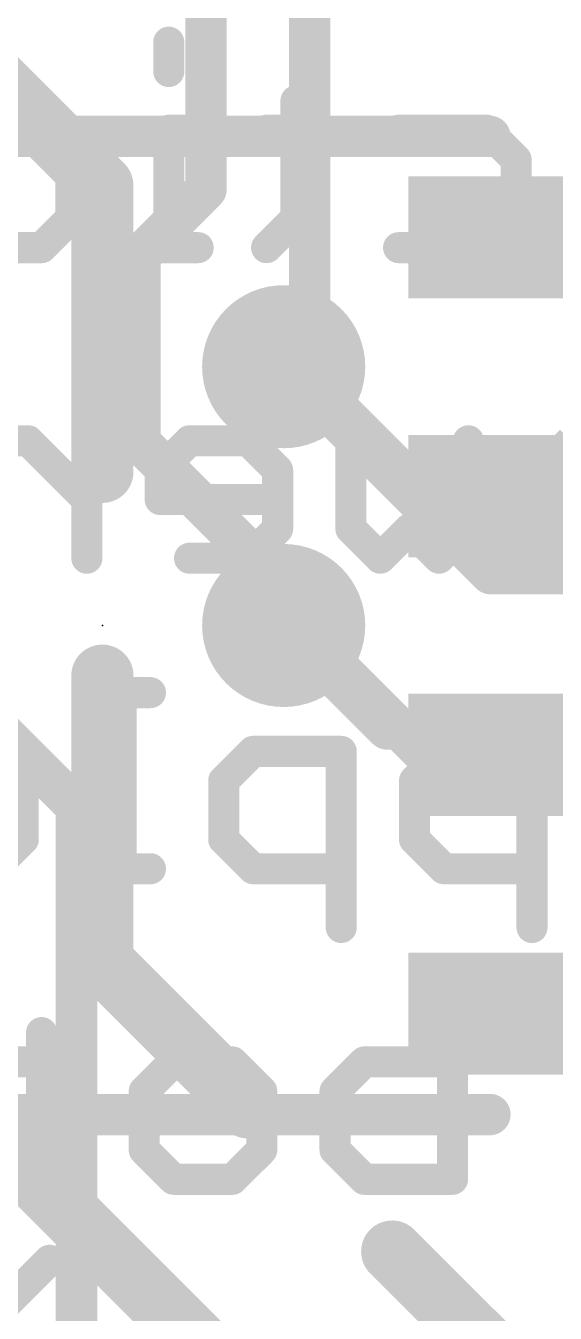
# Model space of a CAD drawing. Extents: x -0.1 to 34.1, y -8.2 to 17.8.
# Drawn here: x 12.32 to 14.92, y 5.51 to 11.83 of the extents above; entities that cross this region are included whole.
import ezdxf

# ---------------------------------------------------------------- set-up
doc = ezdxf.new("R2010")
doc.units = 0
for name, color, linetype in [('1', 12, 'CONTINUOUS'), ('16', 5, 'CONTINUOUS'), ('18', 110, 'CONTINUOUS'), ('21', 40, 'CONTINUOUS'), ('22', 6, 'CONTINUOUS'), ('23', 40, 'CONTINUOUS')]:
    doc.layers.add(name, color=color, linetype=linetype)

# ---------------------------------------------------------------- blocks, each defined once
blk = doc.blocks.new('RECT')
blk.add_solid([(-0.5, -0.5), (0.5, -0.5), (-0.5, 0.5), (0.5, 0.5)])
blk = doc.blocks.new('ROUNDV')
at = {"const_width": 0.5}
blk.add_lwpolyline([(0, -0.25, 1), (0, 0.25, 1), (0, -0.25)], format="xyb", dxfattribs=at)

msp = doc.modelspace()

# ---------------------------------------------------------------- linework, layer by layer
at = {"layer": '1', "const_width": 0.2032}
for points in [[(13.716, 10.287), (13.716, 14.986)], [(13.208, 13.462), (13.208, 11.0298)], [(13.208, 11.0298), (12.8841, 10.706)], [(12.8841, 10.706), (12.8841, 9.7886)], [(13.589, 10.16), (13.716, 10.287)], [(13.649, 10.16), (13.589, 10.16)], [(14.284, 9.525), (13.649, 10.16)], [(13.589, 9.0837), (12.8841, 9.7886)], [(14.284, 9.525), (15.3, 9.525)], [(13.589, 8.89), (13.589, 9.0837)], [(13.649, 8.89), (13.589, 8.89)], [(14.284, 8.255), (13.649, 8.89)], [(12.573, 8.001), (11.811, 8.763)], [(14.284, 8.255), (15.3, 8.255)], [(12.573, 8.001), (12.573, 3.937)]]:
    msp.add_lwpolyline(points, dxfattribs=at)
at = {"layer": '1', "const_width": 0.1016}
for points in [[(13.2439, 10.9939, 1), (13.1721, 11.0657)], [(13.1572, 11.0298, 1), (13.2588, 11.0298)], [(12.935, 10.706, 1), (12.8333, 10.706)], [(12.8482, 10.7419, 1), (12.9201, 10.67)], [(13.7519, 10.2511, 1), (13.6801, 10.3229)], [(13.6652, 10.287, 1), (13.7668, 10.287)], [(13.589, 10.2108, 1), (13.589, 10.1092)], [(13.5531, 10.1959, 1), (13.6249, 10.1241)], [(13.6849, 10.1959, 1), (13.6131, 10.1241)], [(13.649, 10.1092, 1), (13.649, 10.2108)], [(12.9201, 9.8245, 1), (12.8482, 9.7527)], [(12.8333, 9.7886, 1), (12.935, 9.7886)], [(14.284, 9.5758, 1), (14.284, 9.4742)], [(14.2481, 9.4891, 1), (14.3199, 9.5609)], [(13.6398, 9.0837, 1), (13.5382, 9.0837)], [(13.5531, 9.0478, 1), (13.6249, 9.1197)], [(13.589, 8.9408, 1), (13.589, 8.8392)], [(13.6849, 8.9259, 1), (13.6131, 8.8541)], [(13.649, 8.8392, 1), (13.649, 8.9408)], [(13.5382, 8.89, 1), (13.6398, 8.89)], [(14.284, 8.3058, 1), (14.284, 8.2042)], [(14.2481, 8.2191, 1), (14.3199, 8.2909)], [(12.6238, 8.001, 1), (12.5222, 8.001)], [(12.5371, 7.9651, 1), (12.6089, 8.0369)]]:
    msp.add_lwpolyline(points, format="xyb", dxfattribs=at)
at = {"layer": '16'}
for points, const_width in [([(14.605, 9.144), (13.589, 10.16)], 0.2032), ([(21.844, 9.144), (14.605, 9.144)], 0.2032), ([(14.097, 8.382), (13.589, 8.89)], 0.2032), ([(22.098, 8.382), (14.097, 8.382)], 0.2032), ([(12.192, 6.35), (7.747, 6.35)], 0.3048), ([(16.002, 2.54), (12.192, 6.35)], 0.3048)]:
    msp.add_lwpolyline(points, dxfattribs=dict(at, const_width=const_width))
for points, const_width in [([(13.6249, 10.1959, 1), (13.5531, 10.1241)], 0.1016), ([(14.605, 9.1948, 1), (14.605, 9.0932)], 0.1016), ([(14.5691, 9.1081, 1), (14.6409, 9.1799)], 0.1016), ([(13.6249, 8.9259, 1), (13.5531, 8.8541)], 0.1016), ([(14.097, 8.4328, 1), (14.097, 8.3312)], 0.1016), ([(14.0611, 8.3461, 1), (14.1329, 8.4179)], 0.1016), ([(12.192, 6.2738, 1), (12.192, 6.4262)], 0.1524)]:
    msp.add_lwpolyline(points, format="xyb", dxfattribs=dict(at, const_width=const_width))
at = {"layer": '21'}
for points, const_width in [([(11.5931, 12.1559), (12.7, 11.049)], 0.3048), ([(10.8, 11.29), (14.6, 11.29)], 0.2032), ([(12.7, 11.049), (12.7, 9.644)], 0.3048), ([(12.7, 8.644), (12.7, 7.239)], 0.3048), ([(12.7, 7.239), (13.4139, 6.5251)], 0.3048), ([(14.6, 6.49), (10.8, 6.49)], 0.2032), ([(14.121, 5.818), (14.835, 5.104)], 0.3048), ([(11.6948, 5.0292), (12.4405, 5.7749)], 0.1524)]:
    msp.add_lwpolyline(points, dxfattribs=dict(at, const_width=const_width))
for points, const_width in [([(14.6, 11.2392, 1), (14.6, 11.3408)], 0.1016), ([(12.7762, 11.049, 1), (12.6238, 11.049)], 0.1524), ([(12.6461, 10.9951, 1), (12.7539, 11.1029)], 0.1524), ([(12.6238, 9.644, 1), (12.7762, 9.644)], 0.1524), ([(12.7762, 8.644, 1), (12.6238, 8.644)], 0.1524), ([(12.7539, 7.2929, 1), (12.6461, 7.1851)], 0.1524), ([(12.6238, 7.239, 1), (12.7762, 7.239)], 0.1524), ([(13.36, 6.4712, 1), (13.4678, 6.579)], 0.1524), ([(14.6, 6.4392, 1), (14.6, 6.5408)], 0.1016), ([(14.1749, 5.8718, 1), (14.0672, 5.7641)], 0.1524), ([(12.4674, 5.748, 1), (12.4135, 5.8018)], 0.0762)]:
    msp.add_lwpolyline(points, format="xyb", dxfattribs=dict(at, const_width=const_width))
at = {"layer": '22', "const_width": 0.1524}
for points in [[(13.0255, 11.7526), (13.0255, 11.6085)], [(13.6492, 11.4645), (13.6492, 10.8883)], [(12.1137, 11.3204), (12.4018, 11.3204)], [(12.4018, 11.3204), (12.5459, 11.1764)], [(13.1695, 11.3204), (13.0255, 11.3204)], [(13.0255, 11.3204), (13.0255, 10.7442)], [(13.7932, 11.3204), (13.5051, 11.3204)], [(14.1525, 11.3204), (14.5847, 11.3204)], [(14.5847, 11.3204), (14.7287, 11.1764)], [(12.5459, 11.1764), (12.5459, 10.8883)], [(14.7287, 11.1764), (14.7287, 10.8883)], [(12.5459, 10.8883), (12.4018, 10.7442)], [(13.6492, 10.8883), (13.5051, 10.7442)], [(14.7287, 10.8883), (14.5847, 10.7442)], [(12.4018, 10.7442), (12.1137, 10.7442)], [(13.1695, 10.7442), (12.8814, 10.7442)], [(14.5847, 10.7442), (14.1525, 10.7442)], [(12.3357, 9.7964), (12.1916, 9.7964)], [(12.6238, 9.5083), (12.3357, 9.7964)], [(12.6238, 9.2202), (12.6238, 9.7964)], [(13.1272, 9.7964), (12.9831, 9.6524)], [(13.4153, 9.7964), (13.1272, 9.7964)], [(13.5593, 9.6524), (13.4153, 9.7964)], [(13.9186, 9.3643), (13.9186, 9.7964)], [(14.4948, 9.7964), (14.4948, 9.3643)], [(14.8541, 9.6524), (14.9982, 9.7964)], [(12.9831, 9.6524), (12.9831, 9.5083)], [(13.5593, 9.3643), (13.5593, 9.6524)], [(14.8541, 9.3643), (14.8541, 9.6524)], [(12.9831, 9.5083), (13.5593, 9.5083)], [(13.4153, 9.2202), (13.5593, 9.3643)], [(14.0627, 9.2202), (13.9186, 9.3643)], [(14.2067, 9.3643), (14.0627, 9.2202)], [(14.3508, 9.2202), (14.2067, 9.3643)], [(14.4948, 9.3643), (14.3508, 9.2202)], [(14.9982, 9.2202), (14.8541, 9.3643)], [(13.1272, 9.2202), (13.4153, 9.2202)], [(12.9356, 8.5605), (12.7916, 8.5605)], [(12.7916, 8.5605), (12.7916, 7.6962)], [(12.312, 8.2724), (12.312, 7.8403)], [(13.439, 8.2724), (13.2949, 8.1284)], [(13.8712, 8.2724), (13.439, 8.2724)], [(13.8712, 7.4081), (13.8712, 8.2724)], [(14.3745, 8.2724), (14.2305, 8.1284)], [(14.8067, 8.2724), (14.3745, 8.2724)], [(14.8067, 7.4081), (14.8067, 8.2724)], [(13.2949, 8.1284), (13.2949, 7.8403)], [(14.2305, 8.1284), (14.2305, 7.8403)], [(12.312, 7.8403), (12.1679, 7.6962)], [(13.2949, 7.8403), (13.439, 7.6962)], [(14.2305, 7.8403), (14.3745, 7.6962)], [(12.9356, 7.6962), (12.6475, 7.6962)], [(13.439, 7.6962), (13.8712, 7.6962)], [(14.3745, 7.6962), (14.8067, 7.6962)], [(14.4169, 7.0365), (14.4169, 6.1722)], [(12.4018, 6.8925), (12.4018, 6.3163)], [(12.5458, 6.7484), (12.2577, 6.7484)], [(12.9051, 6.6044), (13.0492, 6.7484)], [(13.0492, 6.7484), (13.3373, 6.7484)], [(13.3373, 6.7484), (13.4814, 6.6044)], [(13.8407, 6.6044), (13.9847, 6.7484)], [(13.9847, 6.7484), (14.4169, 6.7484)], [(12.9051, 6.3163), (12.9051, 6.6044)], [(13.4814, 6.6044), (13.4814, 6.3163)], [(13.8407, 6.3163), (13.8407, 6.6044)], [(12.4018, 6.3163), (12.2577, 6.1722)], [(13.0492, 6.1722), (12.9051, 6.3163)], [(13.4814, 6.3163), (13.3373, 6.1722)], [(13.9847, 6.1722), (13.8407, 6.3163)], [(13.3373, 6.1722), (13.0492, 6.1722)], [(14.4169, 6.1722), (13.9847, 6.1722)]]:
    msp.add_lwpolyline(points, dxfattribs=at)
at = {"layer": '22', "const_width": 0.0762}
for points in [[(13.0636, 11.7526, 1), (12.9874, 11.7526)], [(12.9874, 11.6085, 1), (13.0636, 11.6085)], [(13.6873, 11.4645, 1), (13.6111, 11.4645)], [(12.4287, 11.3474, 1), (12.3749, 11.2935)], [(12.4018, 11.2823, 1), (12.4018, 11.3585)], [(13.0255, 11.3585, 1), (13.0255, 11.2823)], [(13.0636, 11.3204, 1), (12.9874, 11.3204)], [(13.1695, 11.2823, 1), (13.1695, 11.3585)], [(13.5051, 11.3585, 1), (13.5051, 11.2823)], [(13.7932, 11.2823, 1), (13.7932, 11.3585)], [(14.1525, 11.3585, 1), (14.1525, 11.2823)], [(14.6116, 11.3474, 1), (14.5577, 11.2935)], [(14.5847, 11.2823, 1), (14.5847, 11.3585)], [(12.584, 11.1764, 1), (12.5078, 11.1764)], [(14.7668, 11.1764, 1), (14.6906, 11.1764)], [(12.5189, 11.1494, 1), (12.5728, 11.2033)], [(14.7018, 11.1494, 1), (14.7557, 11.2033)], [(12.5728, 10.8613, 1), (12.5189, 10.9152)], [(13.6761, 10.8613, 1), (13.6222, 10.9152)], [(14.7557, 10.8613, 1), (14.7018, 10.9152)], [(12.5078, 10.8883, 1), (12.584, 10.8883)], [(13.6111, 10.8883, 1), (13.6873, 10.8883)], [(14.6906, 10.8883, 1), (14.7668, 10.8883)], [(12.3749, 10.7711, 1), (12.4287, 10.7173)], [(12.4018, 10.7061, 1), (12.4018, 10.7823)], [(12.8814, 10.7823, 1), (12.8814, 10.7061)], [(13.1695, 10.7061, 1), (13.1695, 10.7823)], [(13.4782, 10.7711, 1), (13.532, 10.7173)], [(14.1525, 10.7823, 1), (14.1525, 10.7061)], [(14.5577, 10.7711, 1), (14.6116, 10.7173)], [(14.5847, 10.7061, 1), (14.5847, 10.7823)], [(12.9874, 10.7442, 1), (13.0636, 10.7442)], [(12.3626, 9.8234, 1), (12.3088, 9.7695)], [(12.3357, 9.7583, 1), (12.3357, 9.8345)], [(12.6619, 9.7964, 1), (12.5857, 9.7964)], [(13.1272, 9.8345, 1), (13.1272, 9.7583)], [(13.1541, 9.7695, 1), (13.1002, 9.8234)], [(13.4422, 9.8234, 1), (13.3883, 9.7695)], [(13.4153, 9.7583, 1), (13.4153, 9.8345)], [(13.9567, 9.7964, 1), (13.8805, 9.7964)], [(14.5329, 9.7964, 1), (14.4567, 9.7964)], [(13.0212, 9.6524, 1), (12.945, 9.6524)], [(12.9562, 9.6793, 1), (13.01, 9.6254)], [(13.5974, 9.6524, 1), (13.5212, 9.6524)], [(13.5324, 9.6254, 1), (13.5863, 9.6793)], [(14.8922, 9.6524, 1), (14.816, 9.6524)], [(14.8272, 9.6793, 1), (14.8811, 9.6254)], [(12.5969, 9.4814, 1), (12.6508, 9.5353)], [(12.9831, 9.5464, 1), (12.9831, 9.4702)], [(12.945, 9.5083, 1), (13.0212, 9.5083)], [(13.5593, 9.4702, 1), (13.5593, 9.5464)], [(13.5863, 9.3373, 1), (13.5324, 9.3912)], [(13.9456, 9.3912, 1), (13.8917, 9.3373)], [(14.2337, 9.3912, 1), (14.1798, 9.3373)], [(14.2337, 9.3373, 1), (14.1798, 9.3912)], [(14.5218, 9.3373, 1), (14.4679, 9.3912)], [(14.8811, 9.3912, 1), (14.8272, 9.3373)], [(13.5212, 9.3643, 1), (13.5974, 9.3643)], [(13.8805, 9.3643, 1), (13.9567, 9.3643)], [(14.4567, 9.3643, 1), (14.5329, 9.3643)], [(14.816, 9.3643, 1), (14.8922, 9.3643)], [(13.1272, 9.2583, 1), (13.1272, 9.1821)], [(13.4153, 9.1821, 1), (13.4153, 9.2583)], [(12.5857, 9.2202, 1), (12.6619, 9.2202)], [(13.3883, 9.2471, 1), (13.4422, 9.1933)], [(14.0357, 9.2471, 1), (14.0896, 9.1933)], [(14.0357, 9.1933, 1), (14.0896, 9.2471)], [(14.3238, 9.2471, 1), (14.3777, 9.1933)], [(14.3238, 9.1933, 1), (14.3777, 9.2471)], [(12.7916, 8.5986, 1), (12.7916, 8.5224)], [(12.8297, 8.5605, 1), (12.7535, 8.5605)], [(12.9356, 8.5224, 1), (12.9356, 8.5986)], [(12.3501, 8.2724, 1), (12.2739, 8.2724)], [(13.439, 8.3105, 1), (13.439, 8.2343)], [(13.4659, 8.2455, 1), (13.4121, 8.2994)], [(13.9093, 8.2724, 1), (13.8331, 8.2724)], [(13.8712, 8.2343, 1), (13.8712, 8.3105)], [(14.3745, 8.3105, 1), (14.3745, 8.2343)], [(14.4015, 8.2455, 1), (14.3476, 8.2994)], [(14.8448, 8.2724, 1), (14.7686, 8.2724)], [(14.8067, 8.2343, 1), (14.8067, 8.3105)], [(13.333, 8.1284, 1), (13.2568, 8.1284)], [(13.268, 8.1553, 1), (13.3219, 8.1014)], [(14.2035, 8.1553, 1), (14.2574, 8.1014)], [(14.2686, 8.1284, 1), (14.1924, 8.1284)], [(12.3389, 7.8133, 1), (12.285, 7.8672)], [(13.3219, 7.8672, 1), (13.268, 7.8133)], [(14.2574, 7.8672, 1), (14.2035, 7.8133)], [(12.2739, 7.8403, 1), (12.3501, 7.8403)], [(13.2568, 7.8403, 1), (13.333, 7.8403)], [(14.1924, 7.8403, 1), (14.2686, 7.8403)], [(12.6475, 7.7343, 1), (12.6475, 7.6581)], [(12.9356, 7.6581, 1), (12.9356, 7.7343)], [(13.439, 7.7343, 1), (13.439, 7.6581)], [(13.8712, 7.6581, 1), (13.8712, 7.7343)], [(14.3745, 7.7343, 1), (14.3745, 7.6581)], [(14.8067, 7.6581, 1), (14.8067, 7.7343)], [(12.7535, 7.6962, 1), (12.8297, 7.6962)], [(13.4121, 7.6693, 1), (13.4659, 7.7231)], [(14.3476, 7.6693, 1), (14.4015, 7.7231)], [(13.8331, 7.4081, 1), (13.9093, 7.4081)], [(14.7686, 7.4081, 1), (14.8448, 7.4081)], [(14.455, 7.0365, 1), (14.3788, 7.0365)], [(12.4399, 6.8925, 1), (12.3637, 6.8925)], [(12.5458, 6.7103, 1), (12.5458, 6.7865)], [(13.0492, 6.7865, 1), (13.0492, 6.7103)], [(13.0761, 6.7215, 1), (13.0223, 6.7754)], [(13.3643, 6.7754, 1), (13.3104, 6.7215)], [(13.3373, 6.7103, 1), (13.3373, 6.7865)], [(13.9847, 6.7865, 1), (13.9847, 6.7103)], [(14.0117, 6.7215, 1), (13.9578, 6.7754)], [(14.4169, 6.7103, 1), (14.4169, 6.7865)], [(12.9432, 6.6044, 1), (12.867, 6.6044)], [(12.8782, 6.6313, 1), (12.9321, 6.5774)], [(13.5195, 6.6044, 1), (13.4433, 6.6044)], [(13.4544, 6.5774, 1), (13.5083, 6.6313)], [(13.8137, 6.6313, 1), (13.8676, 6.5774)], [(13.8788, 6.6044, 1), (13.8026, 6.6044)], [(12.4287, 6.2893, 1), (12.3749, 6.3432)], [(12.9321, 6.3432, 1), (12.8782, 6.2893)], [(13.5083, 6.2893, 1), (13.4544, 6.3432)], [(13.8676, 6.3432, 1), (13.8137, 6.2893)], [(12.3637, 6.3163, 1), (12.4399, 6.3163)], [(12.867, 6.3163, 1), (12.9432, 6.3163)], [(13.4433, 6.3163, 1), (13.5195, 6.3163)], [(13.8026, 6.3163, 1), (13.8788, 6.3163)], [(13.0492, 6.2103, 1), (13.0492, 6.1341)], [(13.0223, 6.1453, 1), (13.0761, 6.1991)], [(13.3104, 6.1991, 1), (13.3643, 6.1453)], [(13.3373, 6.1341, 1), (13.3373, 6.2103)], [(13.9847, 6.2103, 1), (13.9847, 6.1341)], [(13.9578, 6.1453, 1), (14.0117, 6.1991)], [(14.3788, 6.1722, 1), (14.455, 6.1722)], [(14.4169, 6.1341, 1), (14.4169, 6.2103)]]:
    msp.add_lwpolyline(points, format="xyb", dxfattribs=at)
at = {"layer": '23'}
msp.add_point((12.7, 8.89), dxfattribs=at)

# ---------------------------------------------------------------- block references
at = {"layer": '1', "xscale": 0.6, "yscale": 2.2, "rotation": 270}
for p in [(15.3, 10.795), (15.3, 9.525), (15.3, 8.255), (15.3, 6.985)]:
    msp.add_blockref('RECT', p, dxfattribs=at)
at = {"layer": '18', "xscale": 0.8001, "yscale": 0.8001}
for p in [(13.589, 10.16), (13.589, 10.16), (13.589, 8.89), (13.589, 8.89)]:
    msp.add_blockref('ROUNDV', p, dxfattribs=at)

doc.saveas('drawing.dxf')
